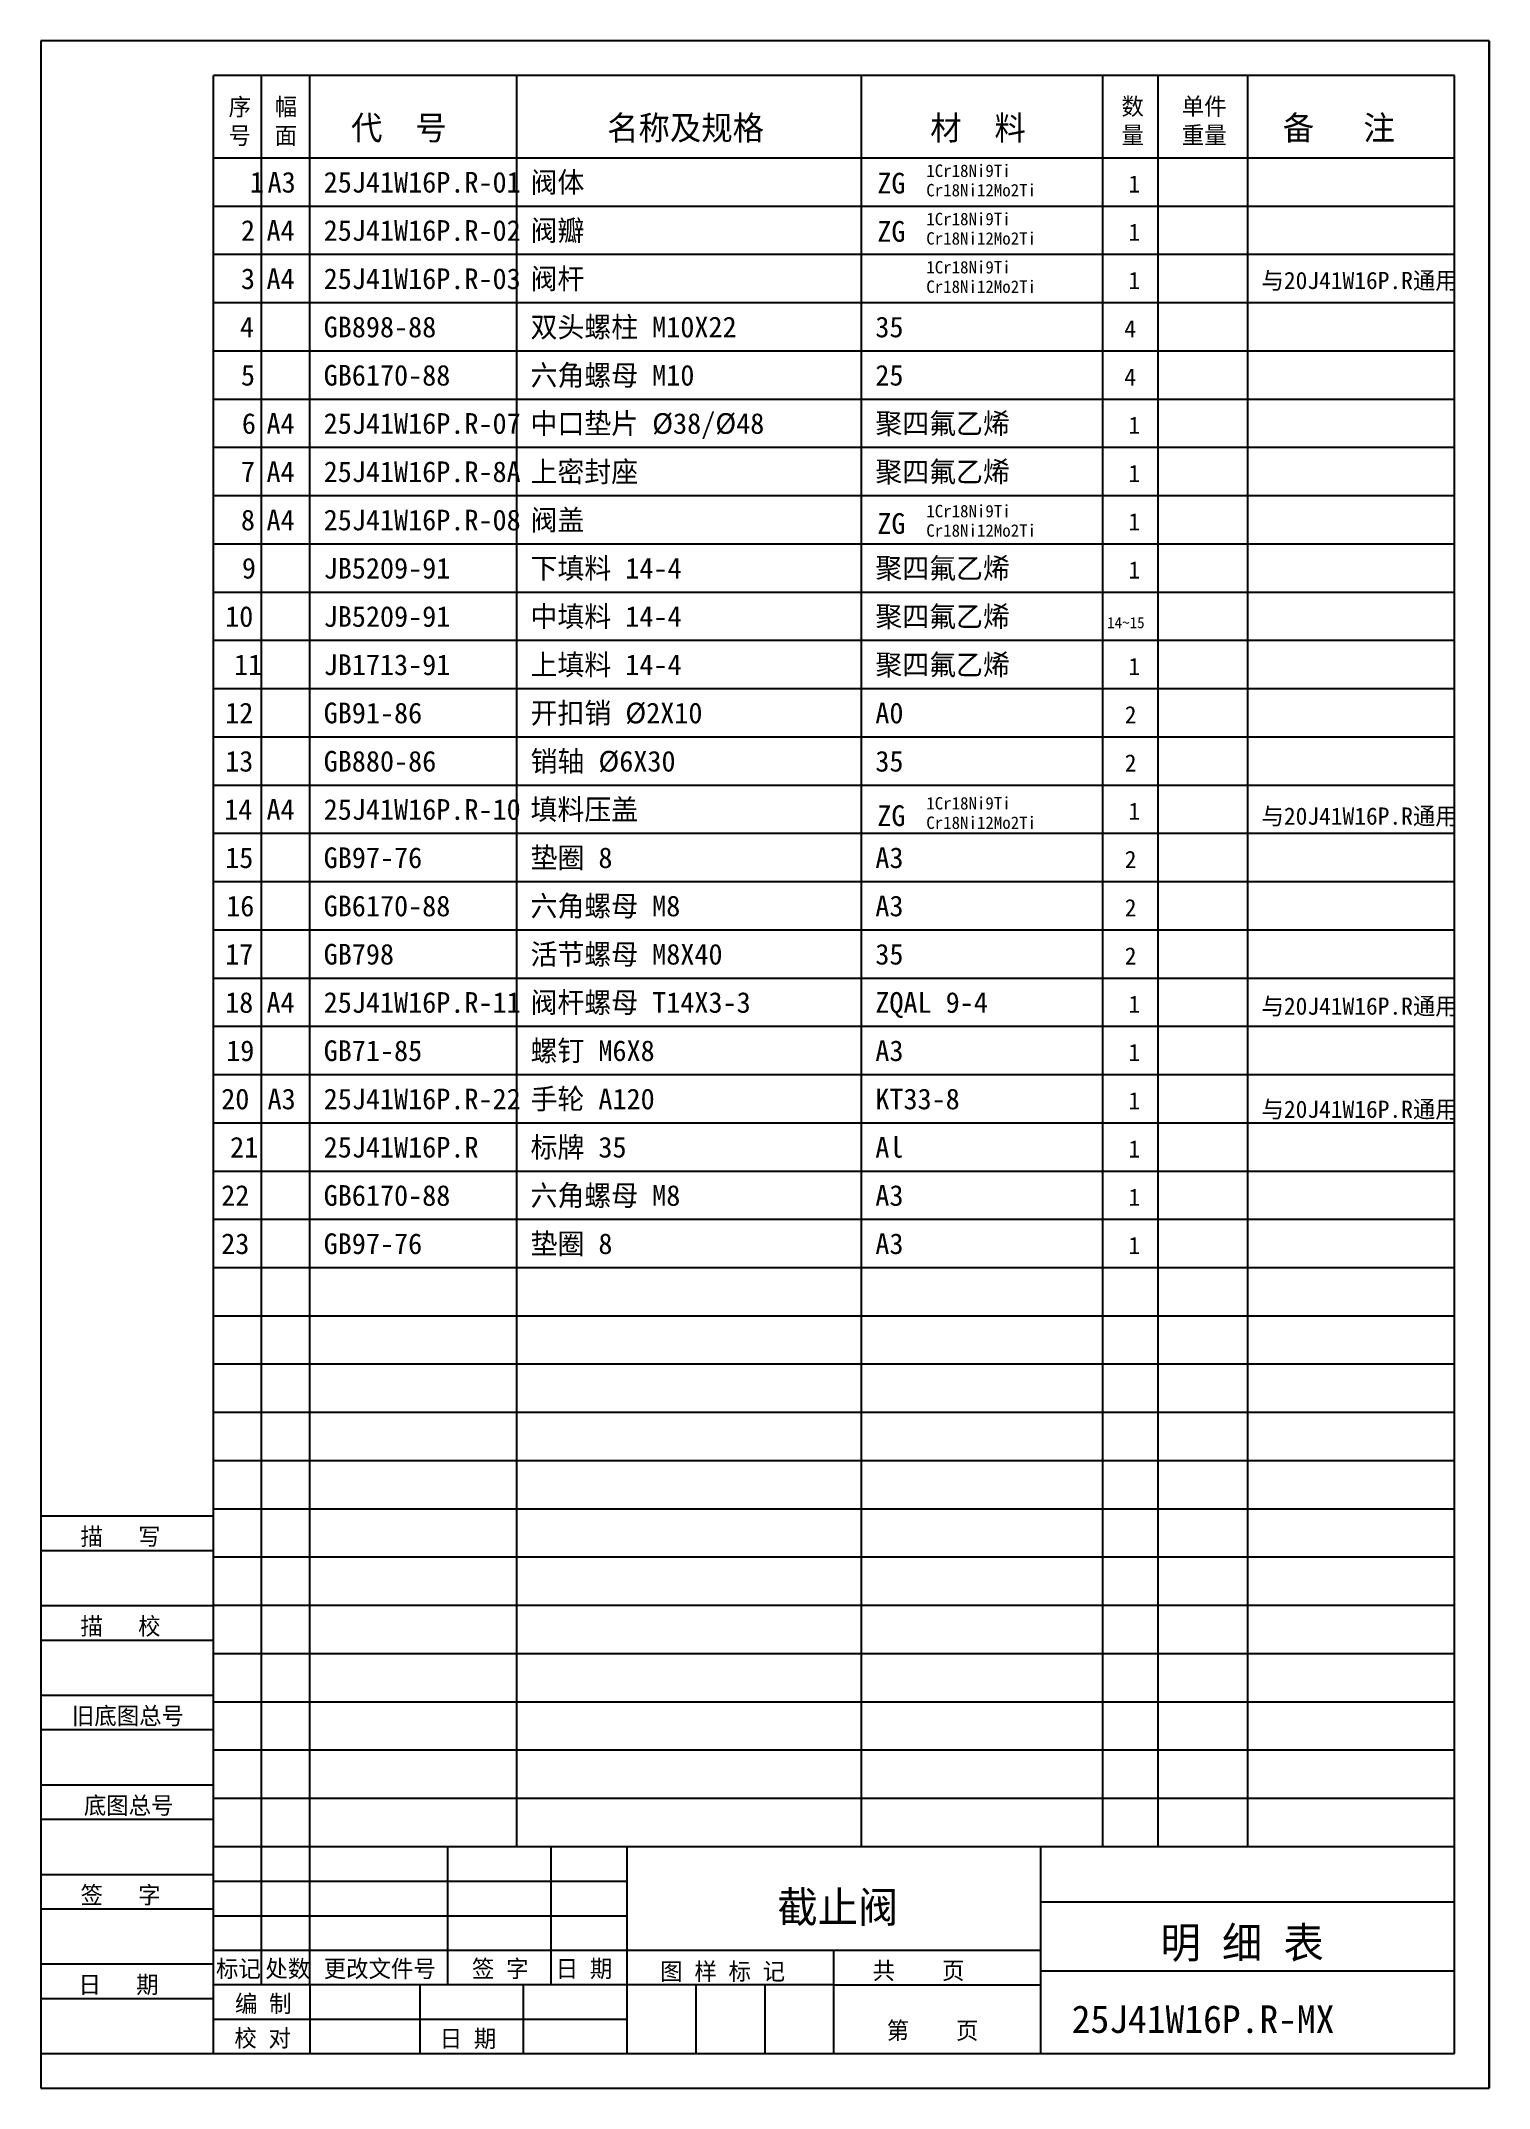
# Model space of a CAD drawing. Header units: metres. Extents: x 0 to 210, y 0 to 297.
import ezdxf

# ---------------------------------------------------------------- set-up
doc = ezdxf.new("R2010")
doc.units = ezdxf.units.M
for name, color, linetype in [('D', 1, 'Continuous'), ('FL', 5, 'Continuous'), ('T', 7, 'Continuous'), ('TL', 4, 'Continuous')]:
    doc.layers.add(name, color=color, linetype=linetype)

# ---------------------------------------------------------------- blocks, each defined once
blk = doc.blocks.new('MXBDT')
at = {"layer": 'FL'}
for p, q in [((0, 297), (0, 0)), ((210, 297), (0, 297)), ((210, 0), (210, 297)), ((205, 273), (25, 273)), ((205, 266), (25, 266)), ((205, 259), (25, 259)), ((205, 252), (25, 252)), ((205, 245), (25, 245)), ((205, 238), (25, 238)), ((205, 231), (25, 231)), ((205, 224), (25, 224)), ((205, 217), (25, 217)), ((205, 210), (25, 210)), ((205, 203), (25, 203)), ((205, 196), (25, 196)), ((205, 189), (25, 189)), ((205, 182), (25, 182)), ((205, 175), (25, 175)), ((205, 168), (25, 168)), ((205, 161), (25, 161)), ((205, 154), (25, 154)), ((205, 147), (25, 147)), ((205, 140), (25, 140)), ((205, 133), (25, 133)), ((205, 126), (25, 126)), ((205, 119), (25, 119)), ((205, 112), (25, 112)), ((205, 105), (25, 105)), ((205, 98), (25, 98)), ((205, 91), (25, 91)), ((205, 84), (25, 84)), ((0, 78), (25, 78)), ((205, 77), (25, 77)), ((0, 70), (25, 70)), ((205, 70), (25, 70)), ((0, 65), (25, 65)), ((205, 63), (25, 63)), ((0, 57), (25, 57)), ((205, 56), (25, 56)), ((0, 52), (25, 52)), ((205, 49), (25, 49)), ((0, 44), (25, 44)), ((205, 42), (25, 42)), ((0, 39), (25, 39)), ((0, 31), (25, 31)), ((25, 30), (85, 30)), ((0, 26), (25, 26)), ((25, 25), (85, 25)), ((0, 18), (25, 18)), ((25, 20), (85, 20)), ((39, 15), (39, 5)), ((70, 5), (70, 15)), ((115, 15), (145, 15)), ((0, 13), (25, 13)), ((25, 10), (85, 10)), ((0, 0), (210, 0))]:
    blk.add_line(p, q, dxfattribs=at)
at = {"layer": 'TL'}
for p, q in [((25, 5), (25, 292)), ((205, 292), (25, 292)), ((32, 35), (32, 292)), ((39, 35), (39, 292)), ((69, 35), (69, 292)), ((119, 35), (119, 292)), ((154, 35), (154, 292)), ((162, 35), (162, 292)), ((175, 35), (175, 292)), ((205, 5), (205, 292)), ((205, 280), (25, 280)), ((0, 83), (25, 83)), ((205, 35), (25, 35)), ((32, 15), (32, 35)), ((39, 15), (39, 35)), ((59, 15), (59, 35)), ((74, 15), (74, 35)), ((85, 5), (85, 35)), ((145, 5), (145, 35)), ((145, 27), (205, 27)), ((85, 20), (145, 20)), ((115, 5), (115, 20)), ((115, 15), (25, 15)), ((55, 5), (55, 15)), ((95, 5), (95, 15)), ((105, 5), (105, 15)), ((145, 17), (205, 17)), ((0, 5), (205, 5))]:
    blk.add_line(p, q, dxfattribs=at)
at = {"layer": 'T'}
for s, height, p in [('序', 2.5, (27.21, 286.18)), ('幅', 2.5, (33.9, 286.21)), ('数', 2.5, (156.7, 286.26)), ('单件', 2.5, (165.45, 286.26)), ('代  号', 3.5, (44.97, 282.64)), ('名称及规格', 3.5, (82.11, 282.64)), ('材  料', 3.5, (128.96, 282.64)), ('备   注', 3.5, (180.09, 282.64)), ('号', 2.5, (27.21, 282.02)), ('面', 2.5, (33.9, 282.04)), ('量', 2.5, (156.7, 282.09)), ('重量', 2.5, (165.45, 282.09)), ('描   写', 2.5, (5.74, 78.76)), ('描   校', 2.5, (5.74, 65.76)), ('旧底图总号', 2.5, (4.49, 52.76)), ('底图总号', 2.5, (6.22, 39.76)), ('签   字', 2.5, (5.74, 26.76)), ('明 细 表', 4.5, (162.36, 18.84)), ('标记', 2.5, (25.39, 16.07)), ('处数', 2.5, (32.54, 16.07)), ('更改文件号', 2.5, (41.01, 16.07)), ('签 字', 2.5, (62.5, 16.07)), ('日 期', 2.5, (74.64, 16.07)), ('图 样 标 记', 2.5, (89.81, 15.68)), (' 共    页', 2.5, (118.92, 15.79)), ('日   期', 2.5, (5.45, 13.76)), ('编 制', 2.5, (28.14, 10.99)), ('第    页', 2.5, (122.65, 7.1)), ('校 对', 2.5, (28.05, 5.99)), ('日 期', 2.5, (57.84, 5.93))]:
    blk.add_text(s, height=height, dxfattribs=at).set_placement(p)

msp = doc.modelspace()

# ---------------------------------------------------------------- linework, layer by layer
at = {"layer": 'FL'}
msp.add_line((210, 297), (210, 0), dxfattribs=at)

# ---------------------------------------------------------------- block references
at = {"layer": 'T'}
msp.add_blockref('MXBDT', (0, 0), dxfattribs=at)

# ---------------------------------------------------------------- texts
at = {"layer": 'D'}
for s, height, p in [('1', 3, (30.29, 275)), ('A3', 3, (32.86, 275)), ('25J41W16P.R-01', 3, (41, 275)), ('阀体', 3, (71, 275)), ('ZG', 3, (121.29, 274.87)), ('Cr18Ni12Mo2Ti', 1.8, (128.39, 274.45)), ('1Cr18Ni9Ti', 1.8, (128.39, 277.27)), ('1', 2.5, (157.7, 275)), ('2', 3, (29, 268)), ('A4', 3, (32.71, 268)), ('25J41W16P.R-02', 3, (41, 268)), ('阀瓣', 3, (71, 268)), ('ZG', 3, (121.29, 267.87)), ('1Cr18Ni9Ti', 1.8, (128.39, 270.27)), ('1', 2.5, (157.7, 268)), ('Cr18Ni12Mo2Ti', 1.8, (128.39, 267.45)), ('阀杆', 3, (71, 261)), ('1Cr18Ni9Ti', 1.8, (128.39, 263.27)), ('3', 3, (29, 261)), ('A4', 3, (32.71, 261)), ('25J41W16P.R-03', 3, (41, 261)), ('Cr18Ni12Mo2Ti', 1.8, (128.39, 260.45)), ('1', 2.5, (157.7, 261)), ('与20J41W16P.R通用', 2.5, (177, 261)), ('4', 3, (28.86, 254)), ('GB898-88', 3, (41, 254)), ('双头螺柱 M10X22', 3, (71, 254)), ('35', 3, (121, 254)), ('4', 2.5, (157.11, 254)), ('5', 3, (29, 247)), ('GB6170-88', 3, (41, 247)), ('六角螺母 M10', 3, (71, 247)), ('25', 3, (121, 247)), ('4', 2.5, (157.11, 247)), ('6', 3, (29.14, 240)), ('A4', 3, (32.71, 240)), ('25J41W16P.R-07', 3, (41, 240)), ('中口垫片 %%C38/%%C48', 3, (71, 240)), ('聚四氟乙烯', 3, (121, 240)), ('1', 2.5, (157.7, 240)), ('7', 3, (29, 233)), ('A4', 3, (32.71, 233)), ('25J41W16P.R-8A', 3, (41, 233)), ('上密封座', 3, (71, 233)), ('聚四氟乙烯', 3, (121, 233)), ('1', 2.5, (157.7, 233)), ('8', 3, (29, 226)), ('A4', 3, (32.71, 226)), ('25J41W16P.R-08', 3, (41, 226)), ('阀盖', 3, (71, 226)), ('1Cr18Ni9Ti', 1.8, (128.39, 227.89)), ('ZG', 3, (121.29, 225.49)), ('Cr18Ni12Mo2Ti', 1.8, (128.39, 225.07)), ('1', 2.5, (157.7, 226)), ('9', 3, (29.14, 219)), ('JB5209-91', 3, (41, 219)), ('下填料 14-4', 3, (71, 219)), ('聚四氟乙烯', 3, (121, 219)), ('1', 2.5, (157.7, 219)), ('10', 3, (26.71, 212)), ('JB5209-91', 3, (41, 212)), ('中填料 14-4', 3, (71, 212)), ('聚四氟乙烯', 3, (121, 212)), ('14%%12615', 1.6, (154.61, 211.8)), ('11', 3, (28, 205)), ('JB1713-91', 3, (41, 205)), ('上填料 14-4', 3, (71, 205)), ('聚四氟乙烯', 3, (121, 205)), ('1', 2.5, (157.7, 205)), ('12', 3, (26.71, 198)), ('GB91-86', 3, (41, 198)), ('开扣销 %%C2X10', 3, (71, 198)), ('A0', 3, (121, 198)), ('2', 2.5, (157.17, 198)), ('13', 3, (26.71, 191)), ('GB880-86', 3, (41, 191)), ('销轴 %%C6X30', 3, (71, 191)), ('35', 3, (121, 191)), ('2', 2.5, (157.17, 191)), ('填料压盖', 3, (71, 184)), ('1Cr18Ni9Ti', 1.8, (128.39, 185.5)), ('14', 3, (26.57, 184)), ('A4', 3, (32.71, 184)), ('25J41W16P.R-10', 3, (41, 184)), ('ZG', 3, (121.29, 183.1)), ('Cr18Ni12Mo2Ti', 1.8, (128.39, 182.68)), ('1', 2.5, (157.7, 184)), ('与20J41W16P.R通用', 2.5, (177, 183.29)), ('15', 3, (26.71, 177)), ('GB97-76', 3, (41, 177)), ('垫圈 8', 3, (71, 177)), ('A3', 3, (121, 177)), ('2', 2.5, (157.17, 177)), ('16', 3, (26.86, 170)), ('GB6170-88', 3, (41, 170)), ('六角螺母 M8', 3, (71, 170)), ('A3', 3, (121, 170)), ('2', 2.5, (157.17, 170)), ('活节螺母 M8X40', 3, (71, 163)), ('17', 3, (26.71, 163)), ('GB798', 3, (41, 163)), ('35', 3, (121, 163)), ('2', 2.5, (157.17, 163)), ('18', 3, (26.71, 156)), ('A4', 3, (32.71, 156)), ('25J41W16P.R-11', 3, (41, 156)), ('阀杆螺母 T14X3-3', 3, (71, 156)), ('ZQAL 9-4', 3, (121, 156)), ('1', 2.5, (157.7, 156)), ('与20J41W16P.R通用', 2.5, (177, 155.72)), ('19', 3, (26.86, 149)), ('GB71-85', 3, (41, 149)), ('螺钉 M6X8', 3, (71, 149)), ('A3', 3, (121, 149)), ('1', 2.5, (157.7, 149)), ('20', 3, (26.14, 142)), ('A3', 3, (32.86, 142)), ('25J41W16P.R-22', 3, (41, 142)), ('手轮 A120', 3, (71, 142)), ('KT33-8', 3, (121, 142)), ('1', 2.5, (157.7, 142)), ('与20J41W16P.R通用', 2.5, (177, 140.76)), ('21', 3, (27.43, 135)), ('25J41W16P.R', 3, (41, 135)), ('标牌 35', 3, (71, 135)), ('Al', 3, (121, 135)), ('1', 2.5, (157.7, 135)), ('22', 3, (26.14, 128)), ('GB6170-88', 3, (41, 128)), ('六角螺母 M8', 3, (71, 128)), ('A3', 3, (121, 128)), ('1', 2.5, (157.7, 128)), ('23', 3, (26.14, 121)), ('GB97-76', 3, (41, 121)), ('垫圈 8', 3, (71, 121)), ('A3', 3, (121, 121)), ('1', 2.5, (157.7, 121)), ('截止阀', 4.5, (106.79, 24)), ('25J41W16P.R-MX', 4, (149.48, 8))]:
    msp.add_text(s, height=height, dxfattribs=at).set_placement(p)

doc.saveas('drawing.dxf')
